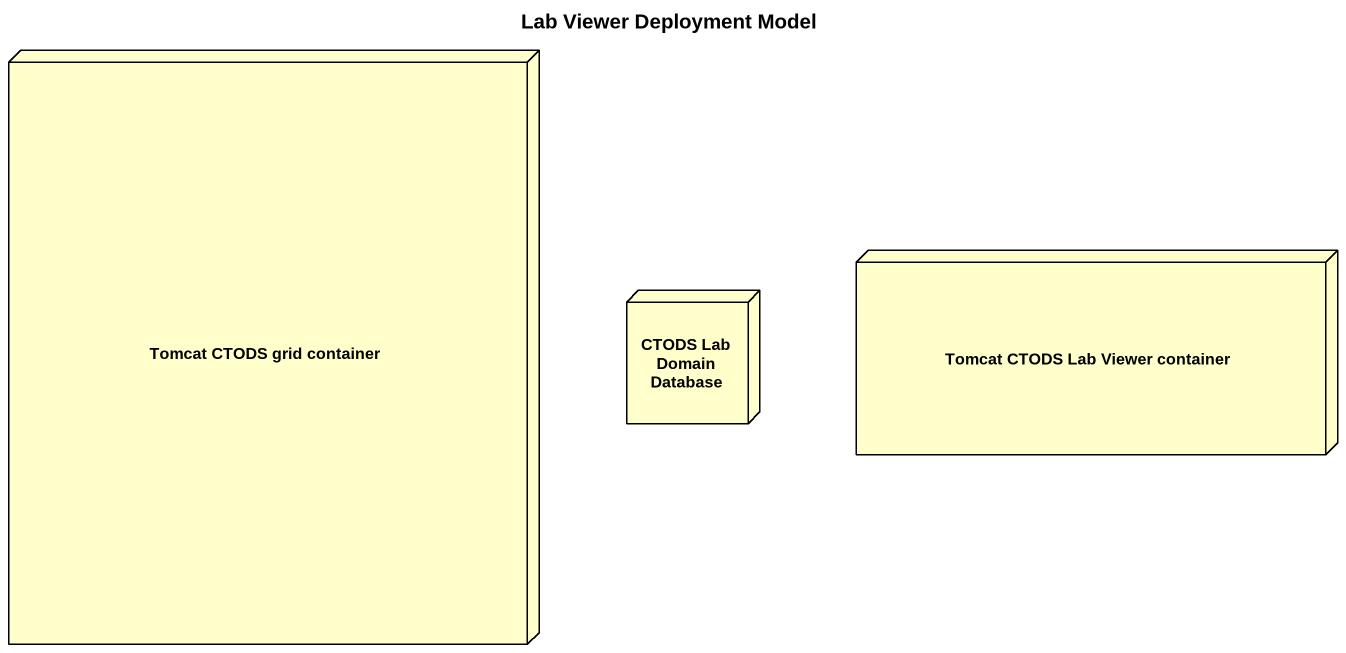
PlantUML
@startuml
title Lab Viewer Deployment Model
node "Tomcat CTODS grid container" as Tomcat_CTODS_grid_container
node "CTODS Lab Domain Database" as CTODS_Lab_Domain_Database
node "Tomcat CTODS Lab Viewer container" as Tomcat_CTODS_Lab_Viewer
@enduml
